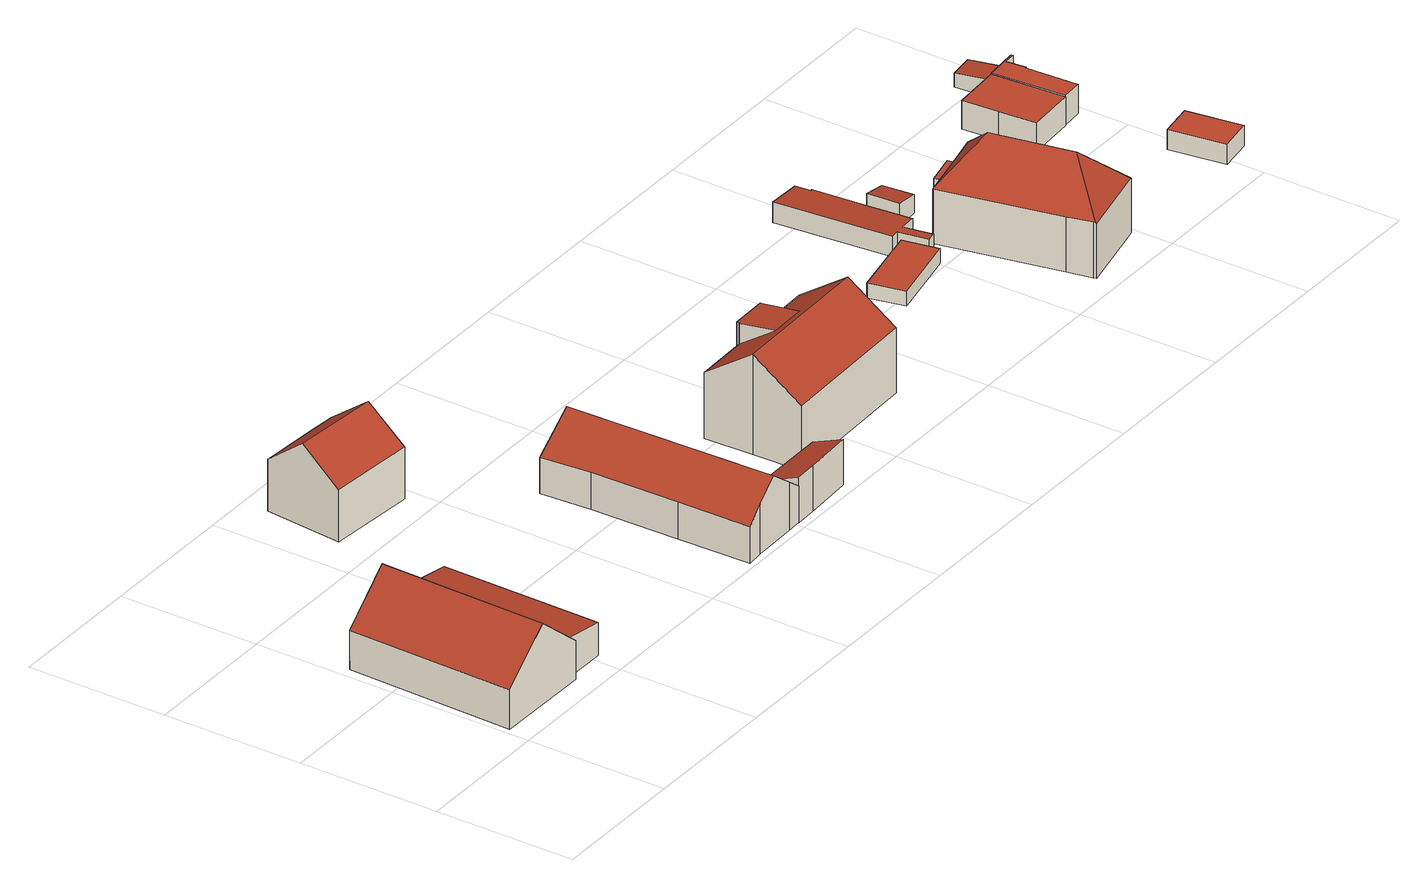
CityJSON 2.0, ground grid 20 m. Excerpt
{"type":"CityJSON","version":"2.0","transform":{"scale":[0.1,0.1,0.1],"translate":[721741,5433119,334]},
"CityObjects":{
"building1":{"type":"Building","attributes":{"Gemeindeschluessel":"09362000","HoeheDach":"346.830","HoeheGrund":"335.200","Methode":"2000","NiedrigsteTraufeDesGebaeudes":"339.908","Geometrietyp2DReferenz":"3000","measuredHeight":11.63,"function":"31001_2000","roofType":"3100"},"geometry":[{"type":"Solid","lod":"2","boundaries":[[[[0,1,2,3,4]],[[4,3,5,6]],[[7,8,0,4,6]],[[9,10,8,7,11,12]],[[13,14,2,1]],[[1,10,9,13]],[[13,9,12,14]],[[10,1,0,8]],[[7,6,5,11]],[[12,11,5,3,2,14]]]],"semantics":{"surfaces":[{"type":"RoofSurface","Dachneigung":"49.304","Dachorientierung":"91.245","Flaeche":"223.291","Z_MAX":"11.630","Z_MAX_ASL":"346.830","Z_MIN":"5.560","Z_MIN_ASL":"340.760"},{"type":"RoofSurface","Dachneigung":"49.303","Dachorientierung":"271.245","Flaeche":"221.853","Z_MAX":"11.630","Z_MAX_ASL":"346.830","Z_MIN":"5.603","Z_MIN_ASL":"340.803"},{"type":"WallSurface","Flaeche":"121.050","Z_MAX":"11.630","Z_MAX_ASL":"346.830","Z_MIN":"0.000","Z_MIN_ASL":"335.200"},{"type":"GroundSurface","Flaeche":"476.969","Z_MAX":"0.000","Z_MAX_ASL":"335.200","Z_MIN":"0.000","Z_MIN_ASL":"335.200"},{"type":"RoofSurface","Dachneigung":"82.090","Dachorientierung":"91.248","Flaeche":"140.817","Z_MAX":"5.560","Z_MAX_ASL":"340.760","Z_MIN":"4.708","Z_MIN_ASL":"339.908"},{"type":"WallSurface","Flaeche":"31.532","Z_MAX":"5.569","Z_MAX_ASL":"340.769","Z_MIN":"0.000","Z_MIN_ASL":"335.200"},{"type":"WallSurface","Flaeche":"108.401","Z_MAX":"4.726","Z_MAX_ASL":"339.926","Z_MIN":"0.000","Z_MIN_ASL":"335.200"},{"type":"WallSurface","Flaeche":"5.459","Z_MAX":"5.569","Z_MAX_ASL":"340.769","Z_MIN":"0.000","Z_MIN_ASL":"335.200"},{"type":"WallSurface","Flaeche":"134.526","Z_MAX":"5.603","Z_MAX_ASL":"340.803","Z_MIN":"0.000","Z_MIN_ASL":"335.200"},{"type":"WallSurface","Flaeche":"151.921","Z_MAX":"11.630","Z_MAX_ASL":"346.830","Z_MIN":"0.000","Z_MIN_ASL":"335.200"}],"values":[[0,1,2,3,4,5,6,7,8,9]]}}]},
"building2":{"type":"Building","attributes":{"Gemeindeschluessel":"09362000","HoeheDach":"346.498","HoeheGrund":"334.700","Methode":"1000","NiedrigsteTraufeDesGebaeudes":"341.957","Geometrietyp2DReferenz":"3000","measuredHeight":11.8,"function":"31001_1000","roofType":"3100"},"address":[{"Country":"Germany","Locality":"Regensburg","ThoroughfareName":"Biersackgasse 2"}],"geometry":[{"type":"Solid","lod":"2","boundaries":[[[[15,16,17,18]],[[19,20,21,22,23]],[[18,24,21,20,15]],[[25,24,18,17,26]],[[15,20,19,16]],[[17,16,19,23,26]],[[25,22,21,24]],[[22,25,26,23]]]],"semantics":{"surfaces":[{"type":"RoofSurface","Dachneigung":"51.956","Dachorientierung":"187.064","Flaeche":"92.003","Z_MAX":"11.798","Z_MAX_ASL":"346.498","Z_MIN":"7.363","Z_MIN_ASL":"342.063"},{"type":"GroundSurface","Flaeche":"144.368","Z_MAX":"-0.000","Z_MAX_ASL":"334.700","Z_MIN":"-0.000","Z_MIN_ASL":"334.700"},{"type":"WallSurface","Flaeche":"107.835","Z_MAX":"11.798","Z_MAX_ASL":"346.498","Z_MIN":"-0.000","Z_MIN_ASL":"334.700"},{"type":"RoofSurface","Dachneigung":"51.955","Dachorientierung":"7.064","Flaeche":"91.314","Z_MAX":"11.798","Z_MAX_ASL":"346.498","Z_MIN":"7.257","Z_MIN_ASL":"341.957"},{"type":"WallSurface","Flaeche":"94.598","Z_MAX":"7.363","Z_MAX_ASL":"342.063","Z_MIN":"-0.000","Z_MIN_ASL":"334.700"},{"type":"WallSurface","Flaeche":"109.590","Z_MAX":"11.798","Z_MAX_ASL":"346.498","Z_MIN":"-0.000","Z_MIN_ASL":"334.700"},{"type":"WallSurface","Flaeche":"65.083","Z_MAX":"7.445","Z_MAX_ASL":"342.145","Z_MIN":"-0.000","Z_MIN_ASL":"334.700"},{"type":"WallSurface","Flaeche":"27.543","Z_MAX":"7.316","Z_MAX_ASL":"342.016","Z_MIN":"-0.000","Z_MIN_ASL":"334.700"}],"values":[[0,1,2,3,4,5,6,7]]}}]},
"building3":{"type":"Building","attributes":{"Gemeindeschluessel":"09362000","HoeheDach":"344.898","HoeheGrund":"335.270","Methode":"1000","NiedrigsteTraufeDesGebaeudes":"340.448","Geometrietyp2DReferenz":"3000","measuredHeight":9.63,"function":"31001_2000","roofType":"3100"},"geometry":[{"type":"Solid","lod":"2","boundaries":[[[[27,28,29,30]],[[31,32,33,34,35]],[[36,37,38,39]],[[39,38,40,41]],[[35,34,29,28,42,43]],[[37,44,31,35,43,40,38]],[[32,31,44,45]],[[32,45,36,39,41,46,27,30,33]],[[46,42,28,27]],[[30,29,34,33]],[[37,36,45,44]],[[46,41,40,43,42]]]],"semantics":{"surfaces":[{"type":"WallSurface","Flaeche":"26.604","Z_MAX":"5.207","Z_MAX_ASL":"340.477","Z_MIN":"0.000","Z_MIN_ASL":"335.270"},{"type":"WallSurface","Flaeche":"54.775","Z_MAX":"9.628","Z_MAX_ASL":"344.898","Z_MIN":"0.000","Z_MIN_ASL":"335.270"},{"type":"WallSurface","Flaeche":"66.786","Z_MAX":"5.329","Z_MAX_ASL":"340.599","Z_MIN":"0.000","Z_MIN_ASL":"335.270"},{"type":"WallSurface","Flaeche":"38.505","Z_MAX":"5.329","Z_MAX_ASL":"340.599","Z_MIN":"0.000","Z_MIN_ASL":"335.270"},{"type":"RoofSurface","Dachneigung":"52.059","Dachorientierung":"88.619","Flaeche":"215.002","Z_MAX":"9.628","Z_MAX_ASL":"344.898","Z_MIN":"5.196","Z_MIN_ASL":"340.466"},{"type":"RoofSurface","Dachneigung":"52.060","Dachorientierung":"268.620","Flaeche":"213.487","Z_MAX":"9.628","Z_MAX_ASL":"344.898","Z_MIN":"5.178","Z_MIN_ASL":"340.448"},{"type":"WallSurface","Flaeche":"15.890","Z_MAX":"7.206","Z_MAX_ASL":"342.476","Z_MIN":"0.000","Z_MIN_ASL":"335.270"},{"type":"GroundSurface","Flaeche":"337.924","Z_MAX":"0.000","Z_MAX_ASL":"335.270","Z_MIN":"0.000","Z_MIN_ASL":"335.270"},{"type":"WallSurface","Flaeche":"128.044","Z_MAX":"5.207","Z_MAX_ASL":"340.477","Z_MIN":"0.000","Z_MIN_ASL":"335.270"},{"type":"WallSurface","Flaeche":"13.477","Z_MAX":"6.933","Z_MAX_ASL":"342.203","Z_MIN":"0.000","Z_MIN_ASL":"335.270"},{"type":"WallSurface","Flaeche":"55.288","Z_MAX":"5.295","Z_MAX_ASL":"340.565","Z_MIN":"0.000","Z_MIN_ASL":"335.270"},{"type":"WallSurface","Flaeche":"84.457","Z_MAX":"9.628","Z_MAX_ASL":"344.898","Z_MIN":"0.000","Z_MIN_ASL":"335.270"}],"values":[[0,1,2,3,4,5,6,7,8,9,10,11]]}}]},
"building4":{"type":"Building","attributes":{"Gemeindeschluessel":"09362000","HoeheDach":"341.704","HoeheGrund":"335.200","Methode":"1000","NiedrigsteTraufeDesGebaeudes":"339.621","Geometrietyp2DReferenz":"3000","measuredHeight":6.5,"function":"31001_2000","roofType":"2100"},"geometry":[{"type":"Solid","lod":"2","boundaries":[[[[47,48,49,50,51]],[[52,53,54,55,56]],[[51,54,53,47]],[[52,48,47,53]],[[56,49,48,52]],[[50,55,54,51]],[[49,56,55,50]]]],"semantics":{"surfaces":[{"type":"GroundSurface","Flaeche":"49.811","Z_MAX":"0.000","Z_MAX_ASL":"335.200","Z_MIN":"0.000","Z_MIN_ASL":"335.200"},{"type":"RoofSurface","Dachneigung":"68.024","Dachorientierung":"357.192","Flaeche":"53.714","Z_MAX":"6.504","Z_MAX_ASL":"341.704","Z_MIN":"4.421","Z_MIN_ASL":"339.621"},{"type":"WallSurface","Flaeche":"20.849","Z_MAX":"6.504","Z_MAX_ASL":"341.704","Z_MIN":"0.000","Z_MIN_ASL":"335.200"},{"type":"WallSurface","Flaeche":"27.864","Z_MAX":"6.483","Z_MAX_ASL":"341.683","Z_MIN":"0.000","Z_MIN_ASL":"335.200"},{"type":"WallSurface","Flaeche":"47.701","Z_MAX":"4.716","Z_MAX_ASL":"339.916","Z_MIN":"0.000","Z_MIN_ASL":"335.200"},{"type":"WallSurface","Flaeche":"47.028","Z_MAX":"6.504","Z_MAX_ASL":"341.704","Z_MIN":"0.000","Z_MIN_ASL":"335.200"},{"type":"WallSurface","Flaeche":"24.532","Z_MAX":"6.483","Z_MAX_ASL":"341.683","Z_MIN":"0.000","Z_MIN_ASL":"335.200"}],"values":[[0,1,2,3,4,5,6]]}}]},
"building5":{"type":"Building","attributes":{"Gemeindeschluessel":"09362000","HoeheDach":"349.400","HoeheGrund":"335.147","Methode":"2000","NiedrigsteTraufeDesGebaeudes":"344.435","Geometrietyp2DReferenz":"3000","measuredHeight":14.25,"function":"31001_1000","roofType":"3100","storeysAboveGround":4},"address":[{"Country":"Germany","Locality":"Regensburg","ThoroughfareName":"Biersackgasse 1a"}],"geometry":[{"type":"Solid","lod":"2","boundaries":[[[[57,58,59,60,61,62,63,64]],[[60,59,65]],[[66,67,68,69,70,71,72,73,74,75,76]],[[71,77,78,72]],[[75,79,80,76]],[[57,64,69,68,67]],[[71,70,63,62,81,77]],[[66,76,80,65,59,58]],[[79,82,83,78]],[[73,83,82,74]],[[66,58,57,67]],[[74,82,79,75]],[[81,62,61]],[[69,64,63,70]],[[72,78,83,73]],[[79,78,77,81,61,60,65,80]]]],"semantics":{"surfaces":[{"type":"RoofSurface","Dachneigung":"82.316","Dachorientierung":"358.540","Flaeche":"31.576","Z_MAX":"13.003","Z_MAX_ASL":"348.150","Z_MIN":"12.230","Z_MIN_ASL":"347.377"},{"type":"WallSurface","Flaeche":"7.672","Z_MAX":"13.001","Z_MAX_ASL":"348.149","Z_MIN":"9.360","Z_MIN_ASL":"344.508"},{"type":"GroundSurface","Flaeche":"304.860","Z_MAX":"0.003","Z_MAX_ASL":"335.150","Z_MIN":"0.003","Z_MIN_ASL":"335.150"},{"type":"WallSurface","Flaeche":"82.882","Z_MAX":"14.253","Z_MAX_ASL":"349.400","Z_MIN":"0.003","Z_MIN_ASL":"335.150"},{"type":"WallSurface","Flaeche":"82.788","Z_MAX":"14.252","Z_MAX_ASL":"349.400","Z_MIN":"0.003","Z_MIN_ASL":"335.150"},{"type":"WallSurface","Flaeche":"64.578","Z_MAX":"12.231","Z_MAX_ASL":"347.378","Z_MIN":"0.003","Z_MIN_ASL":"335.150"},{"type":"WallSurface","Flaeche":"75.963","Z_MAX":"12.298","Z_MAX_ASL":"347.446","Z_MIN":"0.003","Z_MIN_ASL":"335.150"},{"type":"WallSurface","Flaeche":"76.465","Z_MAX":"12.297","Z_MAX_ASL":"347.444","Z_MIN":"0.003","Z_MIN_ASL":"335.150"},{"type":"RoofSurface","Dachneigung":"54.741","Dachorientierung":"178.590","Flaeche":"185.127","Z_MAX":"14.253","Z_MAX_ASL":"349.400","Z_MIN":"9.288","Z_MIN_ASL":"344.435"},{"type":"WallSurface","Flaeche":"199.881","Z_MAX":"9.288","Z_MAX_ASL":"344.435","Z_MIN":"0.003","Z_MIN_ASL":"335.150"},{"type":"WallSurface","Flaeche":"6.132","Z_MAX":"12.297","Z_MAX_ASL":"347.444","Z_MIN":"0.003","Z_MIN_ASL":"335.150"},{"type":"WallSurface","Flaeche":"82.635","Z_MAX":"14.252","Z_MAX_ASL":"349.400","Z_MIN":"0.003","Z_MIN_ASL":"335.150"},{"type":"WallSurface","Flaeche":"7.642","Z_MAX":"13.003","Z_MAX_ASL":"348.150","Z_MIN":"9.367","Z_MIN_ASL":"344.515"},{"type":"WallSurface","Flaeche":"6.142","Z_MAX":"12.298","Z_MAX_ASL":"347.446","Z_MIN":"0.003","Z_MIN_ASL":"335.150"},{"type":"WallSurface","Flaeche":"82.636","Z_MAX":"14.253","Z_MAX_ASL":"349.400","Z_MIN":"0.003","Z_MIN_ASL":"335.150"},{"type":"RoofSurface","Dachneigung":"55.134","Dachorientierung":"358.591","Flaeche":"149.181","Z_MAX":"14.253","Z_MAX_ASL":"349.400","Z_MIN":"9.359","Z_MIN_ASL":"344.506"}],"values":[[0,1,2,3,4,5,6,7,8,9,10,11,12,13,14,15]]}}]},
"building6":{"type":"Building","attributes":{"Gemeindeschluessel":"09362000","HoeheDach":"339.245","HoeheGrund":"337.140","Methode":"1000","NiedrigsteTraufeDesGebaeudes":"339.245","Geometrietyp2DReferenz":"3000","measuredHeight":2.1,"function":"31001_2000","roofType":"1000"},"address":[{"Country":"Germany","Locality":"Regensburg","ThoroughfareName":"Bei der Schanze 5"}],"geometry":[{"type":"Solid","lod":"2","boundaries":[[[[84,85,86,87]],[[88,86,85,89,90,91]],[[92,91,90,93]],[[92,93,94,84,87,95]],[[93,90,89,94]],[[94,89,85,84]],[[87,86,88,95]],[[95,88,91,92]]]],"semantics":{"surfaces":[{"type":"WallSurface","Flaeche":"10.843","Z_MAX":"2.104","Z_MAX_ASL":"339.245","Z_MIN":"-0.000","Z_MIN_ASL":"337.140"},{"type":"RoofSurface","Dachneigung":"90.000","Dachorientierung":"-1.000","Flaeche":"56.737","Z_MAX":"2.104","Z_MAX_ASL":"339.245","Z_MIN":"2.104","Z_MIN_ASL":"339.245"},{"type":"WallSurface","Flaeche":"17.475","Z_MAX":"2.104","Z_MAX_ASL":"339.245","Z_MIN":"-0.000","Z_MIN_ASL":"337.140"},{"type":"GroundSurface","Flaeche":"56.737","Z_MAX":"-0.000","Z_MAX_ASL":"337.140","Z_MIN":"-0.000","Z_MIN_ASL":"337.140"},{"type":"WallSurface","Flaeche":"0.170","Z_MAX":"2.104","Z_MAX_ASL":"339.245","Z_MIN":"-0.000","Z_MIN_ASL":"337.140"},{"type":"WallSurface","Flaeche":"5.460","Z_MAX":"2.104","Z_MAX_ASL":"339.245","Z_MIN":"-0.000","Z_MIN_ASL":"337.140"},{"type":"WallSurface","Flaeche":"22.869","Z_MAX":"2.104","Z_MAX_ASL":"339.245","Z_MIN":"-0.000","Z_MIN_ASL":"337.140"},{"type":"WallSurface","Flaeche":"11.002","Z_MAX":"2.104","Z_MAX_ASL":"339.245","Z_MIN":"-0.000","Z_MIN_ASL":"337.140"}],"values":[[0,1,2,3,4,5,6,7]]}}]},
"building7":{"type":"Building","attributes":{"Gemeindeschluessel":"09362000","HoeheDach":"340.205","HoeheGrund":"337.260","Methode":"2000","NiedrigsteTraufeDesGebaeudes":"339.548","Geometrietyp2DReferenz":"3000","measuredHeight":2.94,"function":"31001_2000","roofType":"1000"},"geometry":[{"type":"Solid","lod":"2","boundaries":[[[[96,97,98,99]],[[100,101,102,103]],[[104,98,97,105,106,102,101,107,108,109,110]],[[103,102,106,111]],[[112,113,114,115,100,103,111,116,96,99,117]],[[112,110,109,113]],[[116,105,97,96]],[[99,98,104,117]],[[114,108,107,115]],[[117,104,110,112]],[[113,109,108,114]],[[111,106,105,116]],[[115,107,101,100]]]],"semantics":{"surfaces":[{"type":"WallSurface","Flaeche":"11.539","Z_MAX":"2.785","Z_MAX_ASL":"340.045","Z_MIN":"0.000","Z_MIN_ASL":"337.260"},{"type":"WallSurface","Flaeche":"16.597","Z_MAX":"2.327","Z_MAX_ASL":"339.587","Z_MIN":"0.000","Z_MIN_ASL":"337.260"},{"type":"RoofSurface","Dachneigung":"83.811","Dachorientierung":"83.781","Flaeche":"100.472","Z_MAX":"2.945","Z_MAX_ASL":"340.205","Z_MIN":"2.288","Z_MIN_ASL":"339.548"},{"type":"WallSurface","Flaeche":"6.561","Z_MAX":"2.615","Z_MAX_ASL":"339.875","Z_MIN":"0.000","Z_MIN_ASL":"337.260"},{"type":"GroundSurface","Flaeche":"99.886","Z_MAX":"0.000","Z_MAX_ASL":"337.260","Z_MIN":"0.000","Z_MIN_ASL":"337.260"},{"type":"WallSurface","Flaeche":"14.329","Z_MAX":"2.921","Z_MAX_ASL":"340.181","Z_MIN":"0.000","Z_MIN_ASL":"337.260"},{"type":"WallSurface","Flaeche":"4.095","Z_MAX":"2.760","Z_MAX_ASL":"340.020","Z_MIN":"0.000","Z_MIN_ASL":"337.260"},{"type":"WallSurface","Flaeche":"4.242","Z_MAX":"2.945","Z_MAX_ASL":"340.205","Z_MIN":"0.000","Z_MIN_ASL":"337.260"},{"type":"WallSurface","Flaeche":"1.019","Z_MAX":"2.336","Z_MAX_ASL":"339.596","Z_MIN":"0.000","Z_MIN_ASL":"337.260"},{"type":"WallSurface","Flaeche":"48.717","Z_MAX":"2.945","Z_MAX_ASL":"340.205","Z_MIN":"0.000","Z_MIN_ASL":"337.260"},{"type":"WallSurface","Flaeche":"5.136","Z_MAX":"2.336","Z_MAX_ASL":"339.596","Z_MIN":"0.000","Z_MIN_ASL":"337.260"},{"type":"WallSurface","Flaeche":"10.648","Z_MAX":"2.615","Z_MAX_ASL":"339.875","Z_MIN":"0.000","Z_MIN_ASL":"337.260"},{"type":"WallSurface","Flaeche":"15.948","Z_MAX":"2.319","Z_MAX_ASL":"339.579","Z_MIN":"0.000","Z_MIN_ASL":"337.260"}],"values":[[0,1,2,3,4,5,6,7,8,9,10,11,12]]}}]},
"building8":{"type":"Building","attributes":{"Gemeindeschluessel":"09362000","HoeheDach":"341.057","HoeheGrund":"337.840","Methode":"1000","NiedrigsteTraufeDesGebaeudes":"340.373","Geometrietyp2DReferenz":"3000","measuredHeight":3.22,"function":"31001_2000","roofType":"2100"},"geometry":[{"type":"Solid","lod":"2","boundaries":[[[[118,119,120,121]],[[119,122,123,120]],[[124,122,119,118]],[[124,125,123,122]],[[121,120,123,125]],[[124,118,121,125]]]],"semantics":{"surfaces":[{"type":"RoofSurface","Dachneigung":"79.375","Dachorientierung":"85.382","Flaeche":"16.897","Z_MAX":"3.217","Z_MAX_ASL":"341.057","Z_MIN":"2.533","Z_MIN_ASL":"340.373"},{"type":"WallSurface","Flaeche":"11.443","Z_MAX":"2.536","Z_MAX_ASL":"340.376","Z_MIN":"0.000","Z_MIN_ASL":"337.840"},{"type":"WallSurface","Flaeche":"10.479","Z_MAX":"3.217","Z_MAX_ASL":"341.057","Z_MIN":"0.000","Z_MIN_ASL":"337.840"},{"type":"GroundSurface","Flaeche":"16.607","Z_MAX":"0.000","Z_MAX_ASL":"337.840","Z_MIN":"0.000","Z_MIN_ASL":"337.840"},{"type":"WallSurface","Flaeche":"10.449","Z_MAX":"3.217","Z_MAX_ASL":"341.057","Z_MIN":"0.000","Z_MIN_ASL":"337.840"},{"type":"WallSurface","Flaeche":"14.847","Z_MAX":"3.217","Z_MAX_ASL":"341.057","Z_MIN":"0.000","Z_MIN_ASL":"337.840"}],"values":[[0,1,2,3,4,5]]}}]},
"building9":{"type":"Building","attributes":{"Gemeindeschluessel":"09362000","HoeheDach":"351.360","HoeheGrund":"337.660","Methode":"2000","NiedrigsteTraufeDesGebaeudes":"342.231","Geometrietyp2DReferenz":"3000","measuredHeight":13.7,"function":"31001_1000","roofType":"3200"},"address":[{"Country":"Germany","Locality":"Regensburg","ThoroughfareName":"Bei der Schanze 7"}],"geometry":[{"type":"Solid","lod":"2","boundaries":[[[[126,127,128,129]],[[130,131,132,133]],[[132,131,134,135]],[[136,137,138,139]],[[136,139,140,141,142,143,130,133]],[[142,129,128,143]],[[126,144,145,127]],[[146,145,144,147]],[[134,131,145,146]],[[140,147,144,141]],[[130,143,128,127,145,131]],[[142,141,144,126,129]],[[136,133,132,135,137]],[[138,137,135,134,146,147]],[[139,138,147,140]]]],"semantics":{"surfaces":[{"type":"RoofSurface","Dachneigung":"90.000","Dachorientierung":"-1.000","Flaeche":"12.371","Z_MAX":"4.571","Z_MAX_ASL":"342.231","Z_MIN":"4.571","Z_MIN_ASL":"342.231"},{"type":"WallSurface","Flaeche":"90.156","Z_MAX":"7.860","Z_MAX_ASL":"345.520","Z_MIN":"-0.000","Z_MIN_ASL":"337.660"},{"type":"RoofSurface","Dachneigung":"39.828","Dachorientierung":"169.552","Flaeche":"44.212","Z_MAX":"13.700","Z_MAX_ASL":"351.360","Z_MIN":"7.860","Z_MIN_ASL":"345.520"},{"type":"WallSurface","Flaeche":"28.651","Z_MAX":"8.000","Z_MAX_ASL":"345.660","Z_MIN":"-0.000","Z_MIN_ASL":"337.660"},{"type":"GroundSurface","Flaeche":"262.039","Z_MAX":"-0.000","Z_MAX_ASL":"337.660","Z_MIN":"-0.000","Z_MIN_ASL":"337.660"},{"type":"WallSurface","Flaeche":"20.562","Z_MAX":"4.571","Z_MAX_ASL":"342.231","Z_MIN":"-0.000","Z_MIN_ASL":"337.660"},{"type":"WallSurface","Flaeche":"14.335","Z_MAX":"7.800","Z_MAX_ASL":"345.460","Z_MIN":"4.571","Z_MIN_ASL":"342.231"},{"type":"RoofSurface","Dachneigung":"39.828","Dachorientierung":"349.552","Flaeche":"44.828","Z_MAX":"13.700","Z_MAX_ASL":"351.360","Z_MIN":"7.800","Z_MIN_ASL":"345.460"},{"type":"RoofSurface","Dachneigung":"44.873","Dachorientierung":"81.040","Flaeche":"137.291","Z_MAX":"13.700","Z_MAX_ASL":"351.360","Z_MIN":"7.850","Z_MIN_ASL":"345.510"},{"type":"WallSurface","Flaeche":"56.785","Z_MAX":"7.858","Z_MAX_ASL":"345.518","Z_MIN":"-0.000","Z_MIN_ASL":"337.660"},{"type":"WallSurface","Flaeche":"181.968","Z_MAX":"7.860","Z_MAX_ASL":"345.520","Z_MIN":"-0.000","Z_MIN_ASL":"337.660"},{"type":"WallSurface","Flaeche":"13.114","Z_MAX":"7.858","Z_MAX_ASL":"345.518","Z_MIN":"-0.000","Z_MIN_ASL":"337.660"},{"type":"WallSurface","Flaeche":"2.944","Z_MAX":"8.015","Z_MAX_ASL":"345.675","Z_MIN":"-0.000","Z_MIN_ASL":"337.660"},{"type":"RoofSurface","Dachneigung":"44.854","Dachorientierung":"261.052","Flaeche":"135.793","Z_MAX":"13.700","Z_MAX_ASL":"351.360","Z_MIN":"7.803","Z_MIN_ASL":"345.463"},{"type":"WallSurface","Flaeche":"138.777","Z_MAX":"7.967","Z_MAX_ASL":"345.627","Z_MIN":"-0.000","Z_MIN_ASL":"337.660"}],"values":[[0,1,2,3,4,5,6,7,8,9,10,11,12,13,14]]}}]},
"building10":{"type":"Building","attributes":{"Gemeindeschluessel":"09362000","HoeheDach":"340.064","HoeheGrund":"338.180","Methode":"3100","NiedrigsteTraufeDesGebaeudes":"340.064","Geometrietyp2DReferenz":"3000","measuredHeight":1.88,"function":"31001_2000","roofType":"1000"},"geometry":[{"type":"Solid","lod":"2","boundaries":[[[[148,149,150,151]],[[148,151,152,153]],[[151,150,154,152]],[[149,148,153,155]],[[150,149,155,154]],[[152,154,155,153]]]],"semantics":{"surfaces":[{"type":"RoofSurface","Dachneigung":"90.000","Dachorientierung":"-1.000","Flaeche":"8.708","Z_MAX":"1.884","Z_MAX_ASL":"340.064","Z_MIN":"1.884","Z_MIN_ASL":"340.064"},{"type":"WallSurface","Flaeche":"7.806","Z_MAX":"1.884","Z_MAX_ASL":"340.064","Z_MIN":"0.000","Z_MIN_ASL":"338.180"},{"type":"WallSurface","Flaeche":"3.959","Z_MAX":"1.884","Z_MAX_ASL":"340.064","Z_MIN":"0.000","Z_MIN_ASL":"338.180"},{"type":"GroundSurface","Flaeche":"8.708","Z_MAX":"0.000","Z_MAX_ASL":"338.180","Z_MIN":"0.000","Z_MIN_ASL":"338.180"}],"values":[[0,1,2,2,1,3]]}}]},
"building11":{"type":"Building","attributes":{"Gemeindeschluessel":"09362000","HoeheDach":"342.842","HoeheGrund":"338.730","Methode":"1000","NiedrigsteTraufeDesGebaeudes":"342.842","Geometrietyp2DReferenz":"3000","measuredHeight":4.11,"function":"31001_2000","roofType":"1000"},"geometry":[{"type":"Solid","lod":"2","boundaries":[[[[156,157,158,159]],[[160,158,157,161,162]],[[159,163,164,165,156]],[[164,162,161,165]],[[160,163,159,158]],[[165,161,157,156]],[[162,164,163,160]]]],"semantics":{"surfaces":[{"type":"WallSurface","Flaeche":"20.783","Z_MAX":"4.112","Z_MAX_ASL":"342.842","Z_MIN":"0.000","Z_MIN_ASL":"338.730"},{"type":"RoofSurface","Dachneigung":"90.000","Dachorientierung":"-1.000","Flaeche":"74.527","Z_MAX":"4.112","Z_MAX_ASL":"342.842","Z_MIN":"4.112","Z_MIN_ASL":"342.842"},{"type":"GroundSurface","Flaeche":"74.527","Z_MAX":"0.000","Z_MAX_ASL":"338.730","Z_MIN":"0.000","Z_MIN_ASL":"338.730"},{"type":"WallSurface","Flaeche":"28.880","Z_MAX":"4.112","Z_MAX_ASL":"342.842","Z_MIN":"0.000","Z_MIN_ASL":"338.730"},{"type":"WallSurface","Flaeche":"29.371","Z_MAX":"4.112","Z_MAX_ASL":"342.842","Z_MIN":"0.000","Z_MIN_ASL":"338.730"},{"type":"WallSurface","Flaeche":"22.514","Z_MAX":"4.112","Z_MAX_ASL":"342.842","Z_MIN":"0.000","Z_MIN_ASL":"338.730"},{"type":"WallSurface","Flaeche":"43.251","Z_MAX":"4.112","Z_MAX_ASL":"342.842","Z_MIN":"0.000","Z_MIN_ASL":"338.730"}],"values":[[0,1,2,3,4,5,6]]}}]},
"building12":{"type":"Building","attributes":{"Gemeindeschluessel":"09362000","HoeheDach":"341.837","HoeheGrund":"338.950","Methode":"1000","NiedrigsteTraufeDesGebaeudes":"341.837","Geometrietyp2DReferenz":"3000","measuredHeight":2.89,"function":"31001_2000","roofType":"1000"},"geometry":[{"type":"Solid","lod":"2","boundaries":[[[[166,167,168,169]],[[169,168,170,171]],[[171,172,166,169]],[[168,167,173,170]],[[172,173,167,166]],[[171,170,173,172]]]],"semantics":{"surfaces":[{"type":"WallSurface","Flaeche":"13.993","Z_MAX":"2.887","Z_MAX_ASL":"341.837","Z_MIN":"0.000","Z_MIN_ASL":"338.950"},{"type":"WallSurface","Flaeche":"23.143","Z_MAX":"2.887","Z_MAX_ASL":"341.837","Z_MIN":"0.000","Z_MIN_ASL":"338.950"},{"type":"GroundSurface","Flaeche":"38.821","Z_MAX":"0.000","Z_MAX_ASL":"338.950","Z_MIN":"0.000","Z_MIN_ASL":"338.950"},{"type":"RoofSurface","Dachneigung":"90.000","Dachorientierung":"-1.000","Flaeche":"38.821","Z_MAX":"2.887","Z_MAX_ASL":"341.837","Z_MIN":"2.887","Z_MIN_ASL":"341.837"},{"type":"WallSurface","Flaeche":"23.112","Z_MAX":"2.887","Z_MAX_ASL":"341.837","Z_MIN":"0.000","Z_MIN_ASL":"338.950"},{"type":"WallSurface","Flaeche":"13.988","Z_MAX":"2.887","Z_MAX_ASL":"341.837","Z_MIN":"0.000","Z_MIN_ASL":"338.950"}],"values":[[0,1,2,3,4,5]]}}]},
"building13":{"type":"Building","attributes":{"Gemeindeschluessel":"09362000","HoeheDach":"342.956","HoeheGrund":"338.770","Methode":"1000","NiedrigsteTraufeDesGebaeudes":"342.956","Geometrietyp2DReferenz":"3000","measuredHeight":4.19,"function":"31001_2000","roofType":"1000"},"geometry":[{"type":"Solid","lod":"2","boundaries":[[[[174,175,176,177]],[[178,179,180,181]],[[182,183,184,185]],[[186,187,188,189]],[[177,176,183,182]],[[181,180,187,186]],[[190,191,175,174]],[[185,184,192,193]],[[186,189,190,174,177,182,185,193,178,181]],[[189,188,191,190]],[[180,179,192,184,183,176,175,191,188,187]],[[193,192,179,178]]]],"semantics":{"surfaces":[{"type":"WallSurface","Flaeche":"1.381","Z_MAX":"4.186","Z_MAX_ASL":"342.956","Z_MIN":"0.000","Z_MIN_ASL":"338.770"},{"type":"WallSurface","Flaeche":"12.773","Z_MAX":"4.186","Z_MAX_ASL":"342.956","Z_MIN":"0.000","Z_MIN_ASL":"338.770"},{"type":"WallSurface","Flaeche":"11.366","Z_MAX":"4.186","Z_MAX_ASL":"342.956","Z_MIN":"0.000","Z_MIN_ASL":"338.770"},{"type":"WallSurface","Flaeche":"4.020","Z_MAX":"4.186","Z_MAX_ASL":"342.956","Z_MIN":"0.000","Z_MIN_ASL":"338.770"},{"type":"WallSurface","Flaeche":"6.325","Z_MAX":"4.186","Z_MAX_ASL":"342.956","Z_MIN":"0.000","Z_MIN_ASL":"338.770"},{"type":"WallSurface","Flaeche":"44.029","Z_MAX":"4.186","Z_MAX_ASL":"342.956","Z_MIN":"0.000","Z_MIN_ASL":"338.770"},{"type":"WallSurface","Flaeche":"0.712","Z_MAX":"4.186","Z_MAX_ASL":"342.956","Z_MIN":"0.000","Z_MIN_ASL":"338.770"},{"type":"WallSurface","Flaeche":"0.715","Z_MAX":"4.186","Z_MAX_ASL":"342.956","Z_MIN":"0.000","Z_MIN_ASL":"338.770"},{"type":"GroundSurface","Flaeche":"33.529","Z_MAX":"0.000","Z_MAX_ASL":"338.770","Z_MIN":"0.000","Z_MIN_ASL":"338.770"},{"type":"WallSurface","Flaeche":"15.160","Z_MAX":"4.186","Z_MAX_ASL":"342.956","Z_MIN":"0.000","Z_MIN_ASL":"338.770"},{"type":"RoofSurface","Dachneigung":"90.000","Dachorientierung":"-1.000","Flaeche":"33.529","Z_MAX":"4.186","Z_MAX_ASL":"342.956","Z_MIN":"4.186","Z_MIN_ASL":"342.956"},{"type":"WallSurface","Flaeche":"31.284","Z_MAX":"4.186","Z_MAX_ASL":"342.956","Z_MIN":"0.000","Z_MIN_ASL":"338.770"}],"values":[[0,1,2,3,4,5,6,7,8,9,10,11]]}}]},
"building14":{"type":"Building","attributes":{"Gemeindeschluessel":"09362000","HoeheDach":"341.339","HoeheGrund":"338.730","Methode":"1000","NiedrigsteTraufeDesGebaeudes":"340.712","Geometrietyp2DReferenz":"3000","measuredHeight":2.61,"function":"31001_2000","roofType":"1000"},"geometry":[{"type":"Solid","lod":"2","boundaries":[[[[194,195,196,197]],[[196,198,199,197]],[[200,199,198,201]],[[194,200,201,195]],[[195,201,198,196]],[[194,197,199,200]]]],"semantics":{"surfaces":[{"type":"WallSurface","Flaeche":"13.412","Z_MAX":"2.609","Z_MAX_ASL":"341.339","Z_MIN":"0.000","Z_MIN_ASL":"338.730"},{"type":"WallSurface","Flaeche":"7.018","Z_MAX":"1.989","Z_MAX_ASL":"340.719","Z_MIN":"0.000","Z_MIN_ASL":"338.730"},{"type":"WallSurface","Flaeche":"13.560","Z_MAX":"2.609","Z_MAX_ASL":"341.339","Z_MIN":"0.000","Z_MIN_ASL":"338.730"},{"type":"WallSurface","Flaeche":"9.449","Z_MAX":"2.609","Z_MAX_ASL":"341.339","Z_MIN":"0.000","Z_MIN_ASL":"338.730"},{"type":"RoofSurface","Dachneigung":"83.937","Dachorientierung":"355.774","Flaeche":"21.120","Z_MAX":"2.609","Z_MAX_ASL":"341.339","Z_MIN":"1.982","Z_MIN_ASL":"340.712"},{"type":"GroundSurface","Flaeche":"21.002","Z_MAX":"0.000","Z_MAX_ASL":"338.730","Z_MIN":"0.000","Z_MIN_ASL":"338.730"}],"values":[[0,1,2,3,4,5]]}}]}
},
"vertices":[
[144,27,68],[144,37,68],[149,267,68],[79,268,128],[73,28,128],[9,269,68],[3,29,68],[3,29,12],[144,27,12],[206,36,12],[144,37,12],[9,269,12],[209,265,12],[206,36,59],[209,265,59],
[255,451,81],[383,441,81],[387,497,125],[261,508,125],[383,441,7],[255,451,7],[266,563,7],[354,558,7],[392,555,7],[266,563,81],[354,558,80],[392,555,80],
[598,58,13],[598,58,65],[599,7,65],[599,7,13],[511,4,85],[511,4,13],[577,6,13],[577,6,82],[542,5,109],[484,107,13],[484,107,66],[482,233,66],[482,233,13],[478,306,64],[478,306,13],[592,304,65],[535,305,109],[486,2,65],[486,2,13],[592,304,13],
[599,7,12],[598,58,12],[702,56,12],[703,12,12],[631,8,12],[598,58,56],[599,7,77],[631,8,77],[703,12,77],[702,56,59],
[780,221,134],[780,216,134],[779,216,134],[781,163,141],[835,165,141],[834,217,134],[833,217,134],[833,222,134],[779,216,105],[780,216,11],[780,221,11],[807,221,11],[833,222,11],[833,217,11],[914,219,11],[916,149,11],[918,79,11],[703,73,11],[701,144,11],[699,214,11],[914,219,105],[916,149,154],[701,144,154],[699,214,105],[834,217,105],[703,73,104],[918,79,104],
[1162,237,31],[1162,237,52],[1172,186,52],[1172,186,31],[1066,164,52],[1137,232,52],[1136,232,52],[1055,215,52],[1055,215,31],[1136,232,31],[1137,232,31],[1066,164,31],
[1171,202,33],[1171,202,60],[1164,244,60],[1164,244,33],[1199,321,33],[1199,321,56],[1206,250,56],[1206,250,33],[1149,241,62],[1186,205,59],[1179,246,59],[1194,390,55],[1190,389,56],[1188,411,56],[1134,407,62],[1179,246,33],[1134,407,33],[1188,411,33],[1190,389,33],[1194,390,33],[1186,205,33],[1149,241,33],
[1206,269,71],[1242,272,64],[1238,317,64],[1202,315,71],[1242,272,38],[1238,317,38],[1206,269,38],[1202,315,38],
[1268,230,82],[1311,240,82],[1306,267,82],[1262,257,82],[1353,28,37],[1353,28,115],[1241,3,115],[1241,3,37],[1287,63,174],[1241,4,117],[1240,7,37],[1240,7,117],[1233,42,116],[1233,42,37],[1197,214,37],[1268,230,37],[1262,257,37],[1306,267,37],[1268,230,115],[1311,240,115],[1264,179,174],[1197,214,115],
[1364,267,61],[1343,265,61],[1346,224,61],[1366,225,61],[1366,225,42],[1364,267,42],[1346,224,42],[1343,265,42],
[1428,274,47],[1428,274,88],[1424,325,88],[1424,325,47],[1495,330,88],[1432,220,88],[1502,225,88],[1495,330,47],[1502,225,47],[1432,220,47],
[1582,16,49],[1582,16,78],[1534,9,78],[1534,9,49],[1522,89,78],[1522,89,49],[1570,96,49],[1570,96,78],
[1543,333,48],[1543,333,90],[1543,330,90],[1543,330,48],[1532,227,48],[1532,227,90],[1502,225,90],[1502,225,48],[1527,329,48],[1527,329,90],[1530,302,90],[1530,302,48],[1495,330,48],[1495,330,90],[1505,330,90],[1505,330,48],[1541,333,48],[1541,333,90],[1528,301,90],[1528,301,48],
[1505,330,47],[1505,330,73],[1501,388,67],[1501,388,47],[1536,392,67],[1536,392,47],[1541,333,47],[1541,333,73]
]}
